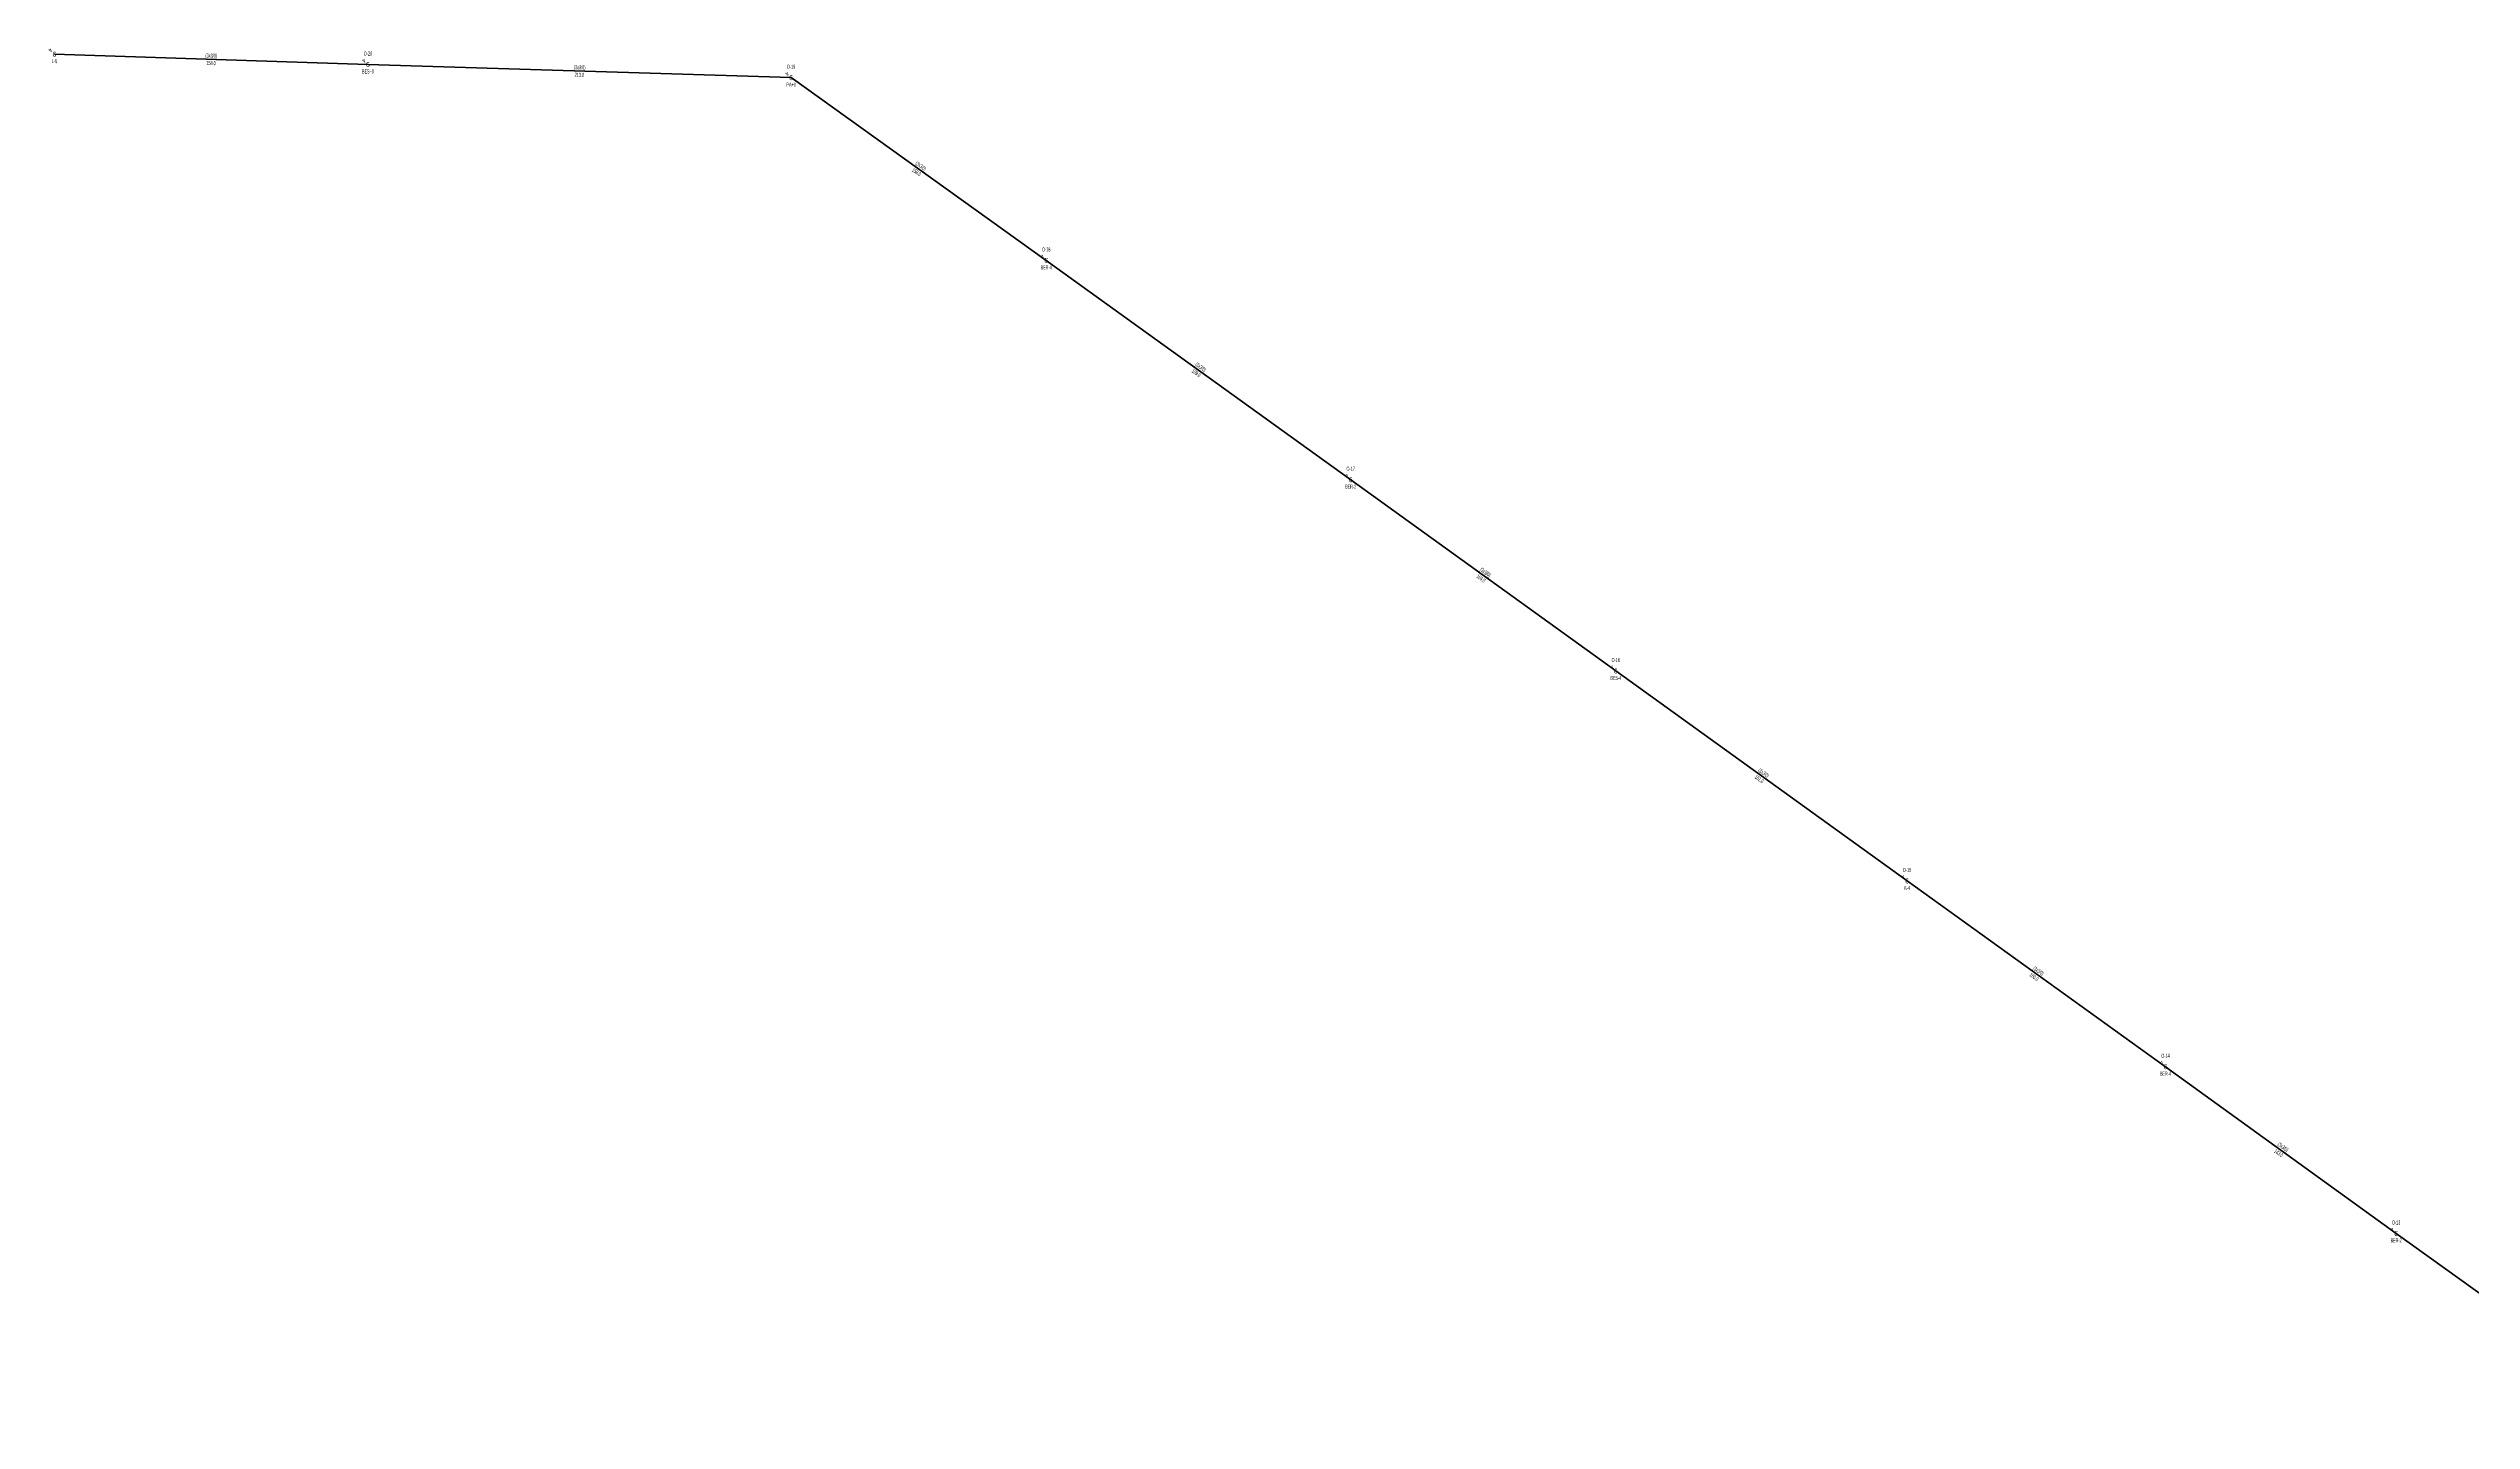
# Model space of a CAD drawing. Header units: millimetres. Extents: x 533588 to 538589, y 4082985 to 4086946.
# Drawn here: x 533588 to 534806, y 4084697 to 4085387 of the extents above; entities that cross this region are included whole.
import ezdxf
from ezdxf.enums import TextEntityAlignment as Align

# ---------------------------------------------------------------- set-up
doc = ezdxf.new("R2010")
doc.units = ezdxf.units.MM
doc.layers.add('DIREK_ENH_MEVCUT', color=6, linetype='Continuous', lineweight=25)
doc.layers.add('HAT_ENH_HAVAI_MEVCUT', color=6, linetype='Continuous', lineweight=70)
doc.styles.add('Direk', font='B_CAD')
doc.styles.get("Standard").update_dxf_attribs({"font": 'Arial'})

msp = doc.modelspace()

# ---------------------------------------------------------------- linework, layer by layer
at = {"layer": 'HAT_ENH_HAVAI_MEVCUT'}
for p, q in [((533590.975167, 4085383.808373), (533748.646817, 4085378.609313)), ((533748.646817, 4085378.609313), (533961.441053, 4085372.004383)), ((533961.441053, 4085372.004383), (534089.721534, 4085280.159746)), ((534089.721534, 4085280.159746), (534242.821181, 4085169.929017)), ((534242.821181, 4085169.929017), (534376.122566, 4085073.797892)), ((534376.122566, 4085073.797892), (534522.582538, 4084968.255659)), ((534522.582538, 4084968.255659), (534652.538764, 4084874.904076)), ((534652.538764, 4084874.904076), (534768.497253, 4084791.097262)), ((534768.497253, 4084791.097262), (534899.486226, 4084697.072048))]:
    msp.add_line(p, q, dxfattribs=at)

# ---------------------------------------------------------------- texts
at = {"layer": 'DIREK_ENH_MEVCUT', "color": 32, "style": 'Direk'}
for p in [(533588.995268, 4085385.788272), (533746.666918, 4085380.589212), (533959.461154, 4085373.984282), (534087.741635, 4085282.139645), (534240.841282, 4085171.908916), (534374.142667, 4085075.777791), (534520.602639, 4084970.235558), (534650.558865, 4084876.883975), (534766.517354, 4084793.077161)]:
    msp.add_text('4', height=2, rotation=225.000001, dxfattribs=at).set_placement(p, align=Align.MIDDLE_CENTER)
at = {"layer": 'DIREK_ENH_MEVCUT', "width": 0.53}
for s, p in [('L-6', (533590.975167, 4085380.308373)), ('O-20', (533748.646817, 4085384.109313)), ('BES+0', (533748.646817, 4085375.109313)), ('PA+0', (533961.441053, 4085368.504383)), ('O-19', (533961.441053, 4085377.504383)), ('O-18', (534089.721534, 4085285.659746)), ('BER-4', (534089.721534, 4085276.659746)), ('O-17', (534242.821181, 4085175.429017)), ('BER-2', (534242.821181, 4085166.429017)), ('O-16', (534376.122566, 4085079.297892)), ('BES-4', (534376.122566, 4085070.297892)), ('O-15', (534522.582538, 4084973.755659)), ('K-4', (534522.582538, 4084964.755659)), ('O-14', (534652.538764, 4084880.404076)), ('BER-4', (534652.538764, 4084871.404076)), ('O-13', (534768.497253, 4084796.597262)), ('BER-2', (534768.497253, 4084787.597262))]:
    msp.add_text(s, height=2.05, dxfattribs=at).set_placement(p, align=Align.MIDDLE_CENTER)
at = {"layer": 'DIREK_ENH_MEVCUT', "style": 'Direk'}
for p in [(533590.975167, 4085383.808373), (533748.646817, 4085378.609313), (533961.441053, 4085372.004383), (534089.721534, 4085280.159746), (534242.821181, 4085169.929017), (534376.122566, 4085073.797892), (534522.582538, 4084968.255659), (534652.538764, 4084874.904076), (534768.497253, 4084791.097262)]:
    msp.add_text('6', height=2.5, dxfattribs=at).set_placement(p, align=Align.MIDDLE_CENTER)
at = {"layer": 'HAT_ENH_HAVAI_MEVCUT', "lineweight": 30, "width": 0.53}
for rotation, p in [(358.111415, (533669.839005, 4085382.058382)), (358.222164, (533855.070305, 4085376.156439)), (324.398573, (534026.076115, 4085326.773187)), (324.246363, (534166.768014, 4085225.734188)), (324.202507, (534309.969058, 4085122.55288)), (324.222661, (534449.849493, 4085021.716376)), (324.309142, (534588.056551, 4084922.270218)), (324.143187, (534711.015906, 4084833.68958))]:
    msp.add_text('(3x3/0)', height=2.05, rotation=rotation, dxfattribs=at).set_placement(p, align=Align.CENTER)
for s, rotation, p in [('158.0', 358.111415, (533669.78298, 4085380.359305)), ('213.0', 358.222164, (533855.017564, 4085374.457257)), ('158.0', 324.398573, (534025.086472, 4085325.390941)), ('189.0', 324.246363, (534165.774702, 4085224.354575)), ('164.0', 324.202507, (534308.97469, 4085121.174028)), ('181.0', 324.222661, (534448.85561, 4085020.337175)), ('160.0', 324.309142, (534587.064751, 4084920.889517)), ('143.0', 324.143187, (534710.020111, 4084832.311758))]:
    msp.add_text(s, height=2.05, rotation=rotation, dxfattribs=at).set_placement(p, align=Align.TOP_CENTER)

doc.saveas('drawing.dxf')
